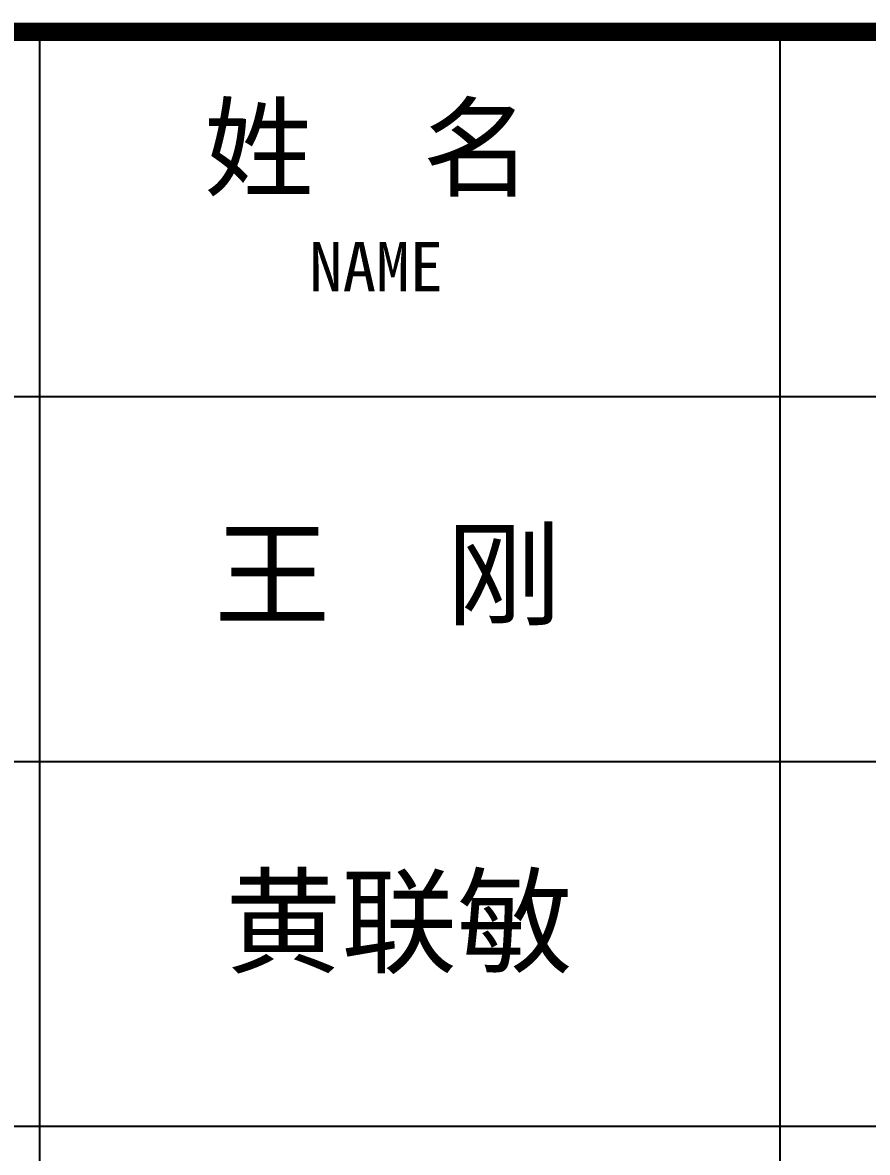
# Model space of a CAD drawing. Extents: x 4929870 to 5205508, y 4505833 to 4862647.
# Drawn here: x 5069280 to 5073219, y 4716718 to 4721983 of the extents above; entities that cross this region are included whole.
import ezdxf

# ---------------------------------------------------------------- set-up
doc = ezdxf.new("R2010")
doc.units = 0
doc.header["$LTSCALE"] = 1000
doc.header["$MEASUREMENT"] = 0
doc.layers.add('PUB_TEXT', color=7, linetype='CONTINUOUS')
doc.layers.add('PUB_TITLE', color=4, linetype='CONTINUOUS')
doc.styles.add('TQ', font='')
doc.styles.get('TQ').set_extended_font_data('SimSun')

msp = doc.modelspace()

# ---------------------------------------------------------------- linework, layer by layer
at = {"layer": 'PUB_TITLE'}
for p, q in [((5069360.3, 4710040, 0), (5069361, 4721940, 0)), ((5072811.2, 4710039.8, 0), (5072812, 4721939.8, 0)), ((5065246.9, 4720240.2, 0), (5076466.8, 4720239.6, 0)), ((5065246.8, 4718540.3, 0), (5076466.7, 4718539.6, 0)), ((5065246.7, 4716840.3, 0), (5076466.6, 4716839.6, 0))]:
    msp.add_line(p, q, dxfattribs=at)
at = {"layer": 'PUB_TITLE', "lineweight": 40, "const_width": 85}
msp.add_lwpolyline([(5065247, 4721940.2), (5076466.9, 4721939.5)], dxfattribs=at)

# ---------------------------------------------------------------- texts
at = {"layer": 'PUB_TEXT', "style": 'TQ'}
for s, p in [('王  刚', (5070174.8, 4719214.7, 0)), ('黄联敏', (5070225.9, 4717596, 0))]:
    msp.add_text(s, height=396, dxfattribs=at).set_placement(p)
at = {"layer": 'PUB_TEXT', "attachment_point": 1, "rotation": 359.9964, "style": 'TQ'}
for s, insert, char_height, width in [('姓  名', (5070126.4, 4721586.1), 374, 2324.956), ('NAME', (5070616.4, 4720960.1), 229.5, 4799.073)]:
    msp.add_mtext(s, dxfattribs=dict(at, insert=insert, char_height=char_height, width=width))

doc.saveas('drawing.dxf')
